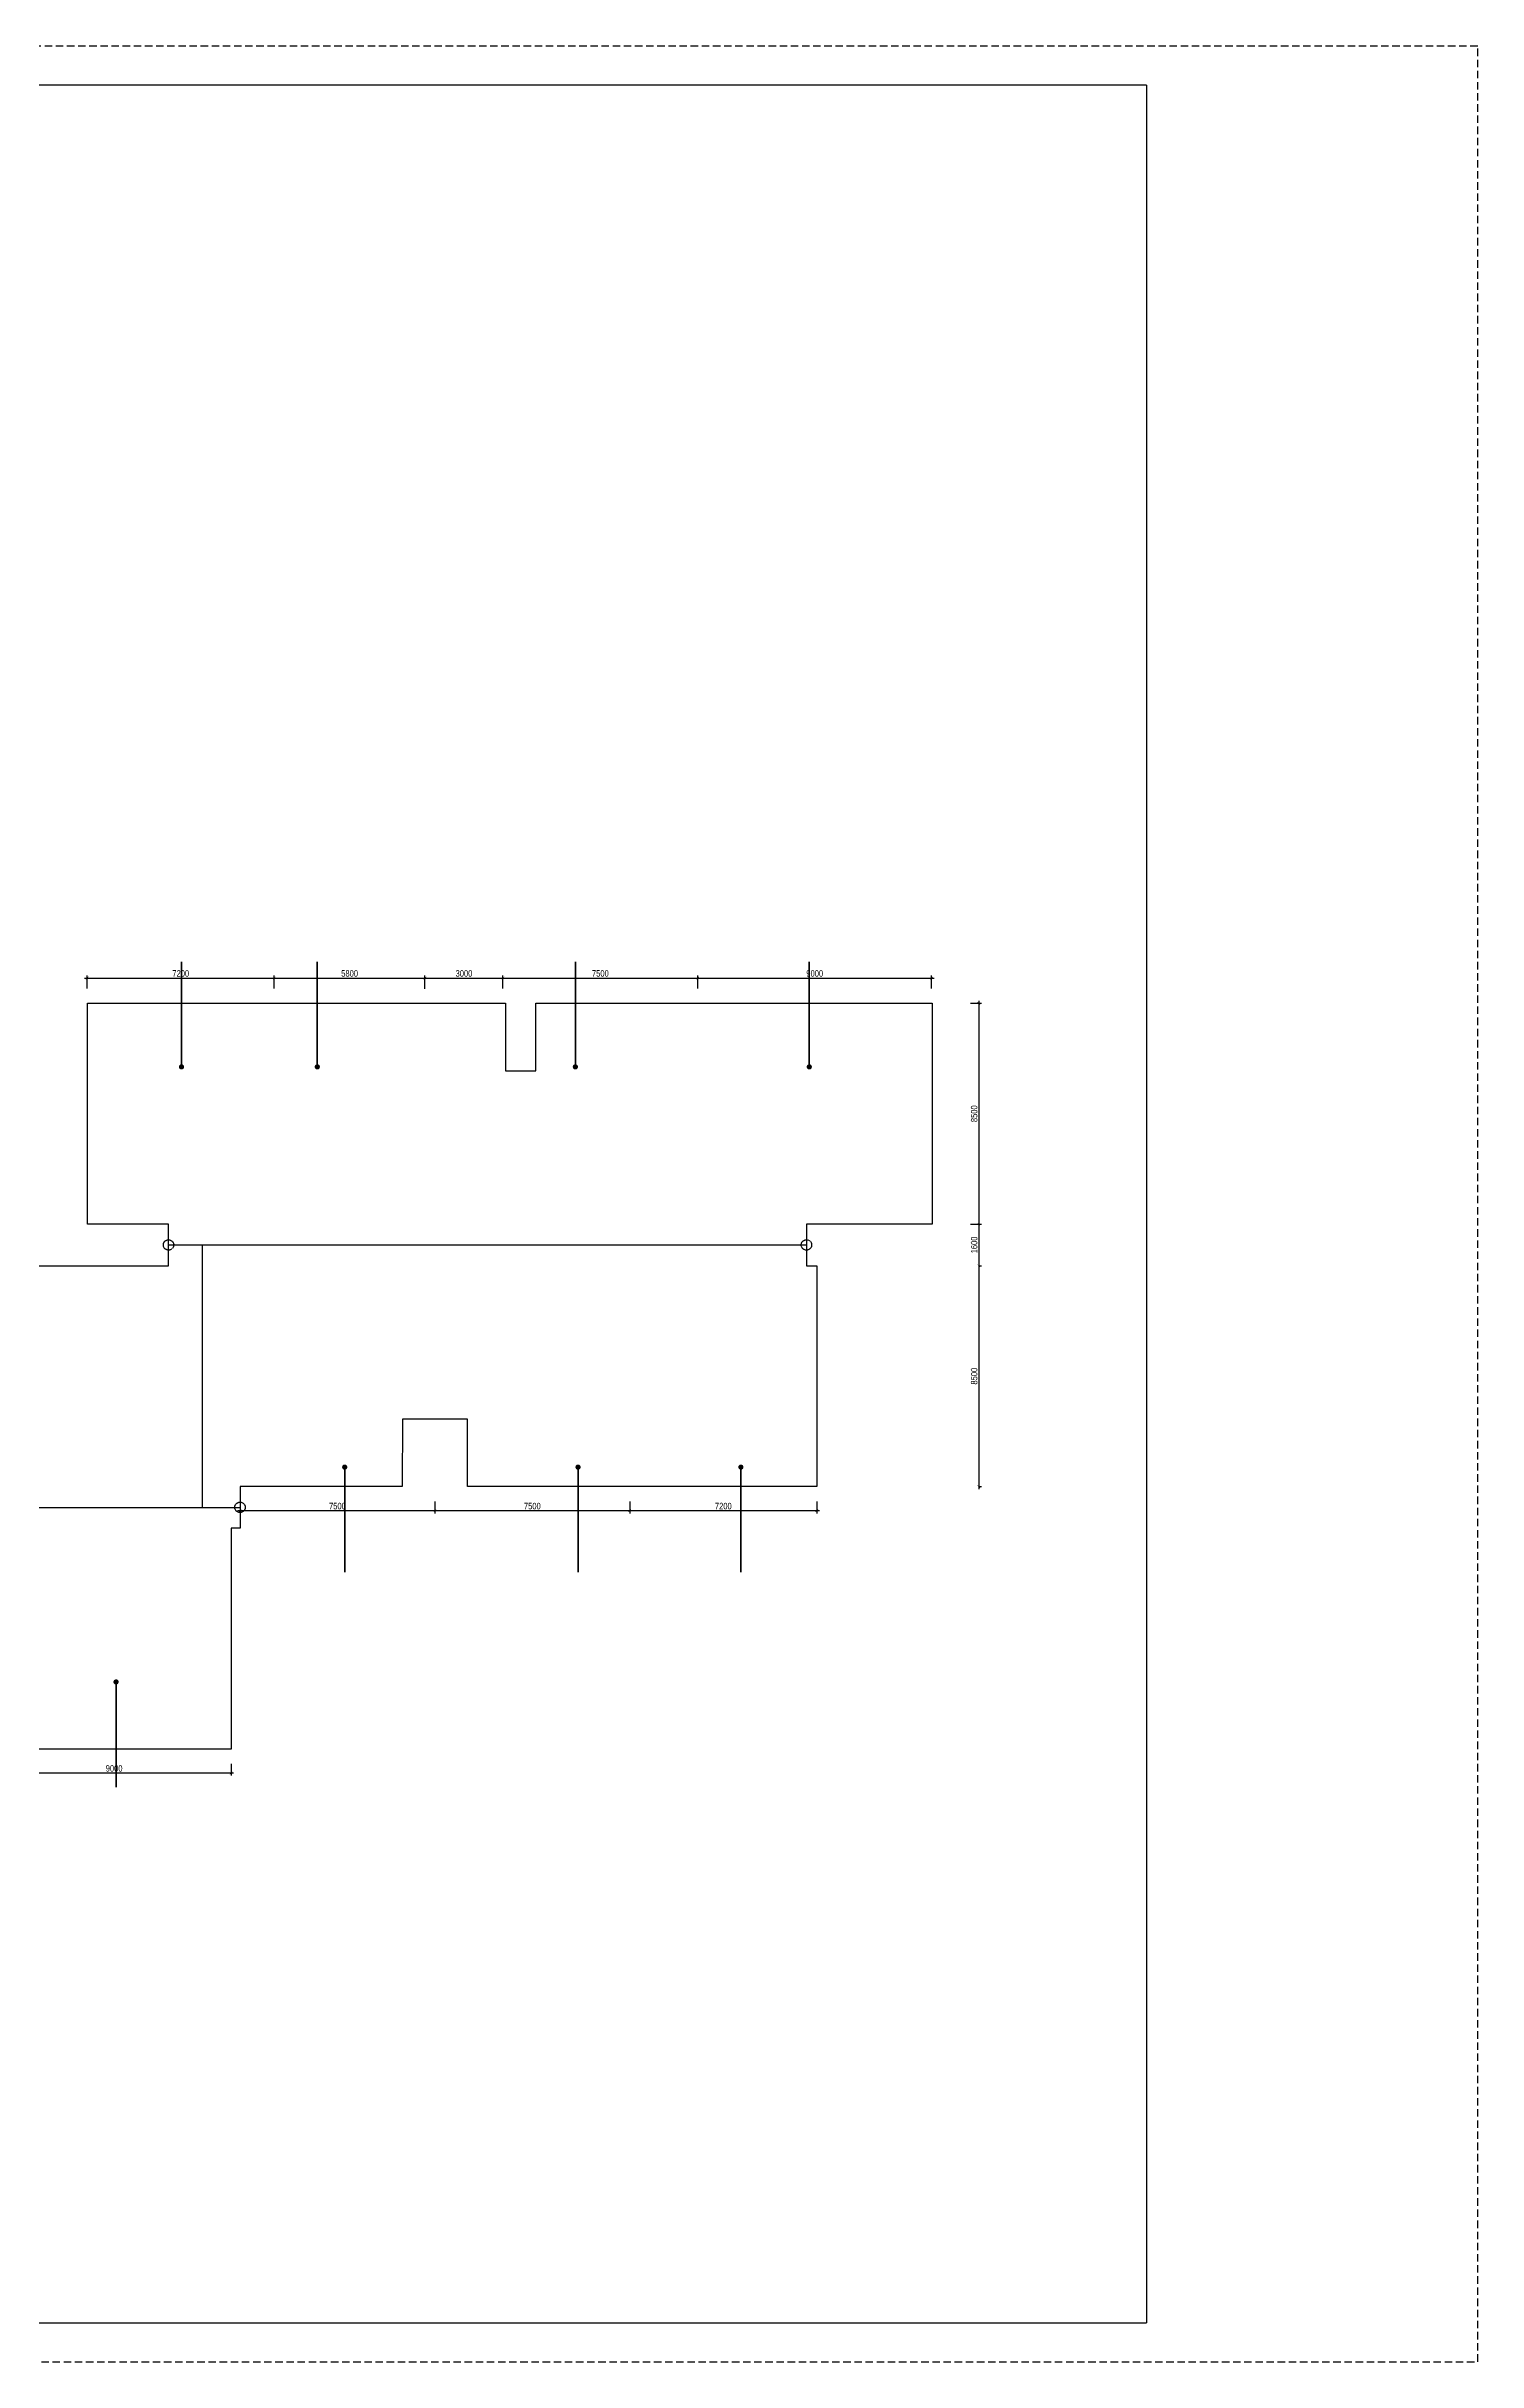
# Model space of a CAD drawing. Header units: millimetres. Extents: x 43 to 126043, y -89269 to -169.
# Drawn here: x 70955 to 126043, y -89269 to -169 of the extents above; entities that cross this region are included whole.
import ezdxf

# ---------------------------------------------------------------- set-up
doc = ezdxf.new("R2010")
doc.units = ezdxf.units.MM
doc.linetypes.add('HIDDEN', pattern=[9.525, 6.35, -3.175])
doc.layers.get('0').update_dxf_attribs({"color": 231})
doc.layers.get('DefPoints').update_dxf_attribs({"color": 191})
doc.layers.add('A-SHBD', color=7, linetype='Continuous', lineweight=35)
doc.layers.add('MDI-BAO', color=1, linetype='Continuous')
doc.layers.add('S-DIM', color=231, linetype='Continuous')
doc.layers.add('MDI-HANHLANG', color=5, linetype='HIDDEN', plot=False)
doc.styles.add('250602-MB CO CAU CĂN HO X1-3A-1$0$style1', font='arial.ttf')
doc.styles.add('VTK_Arial', font='arial.ttf', dxfattribs={"width": 0.8})
doc.dimstyles.new('250602-MB CO CAU CĂN HO X1-3A-1$0$Dim_50', dxfattribs={"dimscale": 50, "dimtxt": 2, "dimasz": 1.5, "dimexe": 1, "dimexo": 0, "dimgap": 1, "dimtad": 1, "dimdec": 0, "dimlfac": -1, "dimzin": 12, "dimdsep": 46, "dimtxsty": '250602-MB CO CAU CĂN HO X1-3A-1$0$style1', "dimblk1": '250602-MB CO CAU CĂN HO X1-3A-1$0$_ARCHTICK', "dimblk2": '250602-MB CO CAU CĂN HO X1-3A-1$0$_ARCHTICK', "dimsah": 1, "dimcen": 1.5, "dimdle": 1.5, "dimclrd": 256, "dimclre": 256, "dimclrt": 2, "dimadec": 1, "dimazin": 3, "dimtm": 1e-09, "dimtfac": 0.416667, "dimtdec": 0, "dimtix": 1, "dimtmove": 2, "dimatfit": 3, "dimfxl": 7, "dimfxlon": 1, "dimtolj": 1, "dimtzin": 0, "dimlwd": -1, "dimlwe": -1, "dimarcsym": 1})
doc.dimstyles.new('A-2.5-DIM100', dxfattribs={"dimscale": 100, "dimtxt": 2.5, "dimasz": 1, "dimexe": 1, "dimexo": 0, "dimgap": 0.5, "dimtad": 1, "dimdec": 0, "dimzin": 12, "dimdsep": 46, "dimtxsty": 'VTK_Arial', "dimblk": 'ARCHTICK', "dimcen": 0, "dimdle": 1, "dimclrd": 256, "dimclre": 256, "dimclrt": 7, "dimadec": 1, "dimazin": 3, "dimtfac": 1, "dimtdec": 0, "dimtmove": 0, "dimatfit": 2, "dimfxl": 20, "dimtolj": 1, "dimtzin": 0, "dimlwd": -1, "dimlwe": -1, "dimarcsym": 0})

# ---------------------------------------------------------------- blocks, each defined once
blk = doc.blocks.new('VTK-A1_BoKhungTen')
at = {"layer": 'DefPoints', "linetype": 'HIDDEN', "ltscale": 0.3}
blk.add_lwpolyline([(0, -594), (840, -594), (840, 0), (0, 0)], close=True, dxfattribs=at)
at = {"layer": 'DefPoints'}
for points in [[(755, -10), (30, -10), (30, -584), (755, -584)], [(755, -10), (755, -584)]]:
    blk.add_lwpolyline(points, dxfattribs=at)
blk = doc.blocks.new('250602-MB CO CAU CĂN HO X1-3A-1$0$_ARCHTICK')
at = {"color": 0, "linetype": 'ByBlock', "const_width": 0.15}
blk.add_lwpolyline([(-0.5, -0.5), (0.5, 0.5)], dxfattribs=at)
blk = doc.blocks.new('_ArchTick')
at = {"color": 0, "linetype": 'ByBlock', "const_width": 0.15}
blk.add_lwpolyline([(-0.5, -0.5), (0.5, 0.5)], dxfattribs=at)
blk = doc.blocks.new('*D21')
at = {"layer": 'DefPoints', "color": 0, "transparency": 16777216}
for p in [(72529, -36428, 0), (79729, -36025), (79729, -36428, 0)]:
    blk.add_point(p, dxfattribs=at)
at = {"layer": 'S-DIM', "transparency": 16777216}
for p, q in [((72429, -36025), (79829, -36025)), ((72529, -36428), (72529, -35925)), ((79729, -36428), (79729, -35925))]:
    blk.add_line(p, q, dxfattribs=at)
at = {"layer": 'S-DIM', "transparency": 16777216, "xscale": 100, "yscale": 100, "zscale": 100, "rotation": 180}
blk.add_blockref('_ArchTick', (72529, -36025), dxfattribs=at)
at = {"layer": 'S-DIM', "transparency": 16777216, "xscale": 100, "yscale": 100, "zscale": 100}
blk.add_blockref('_ArchTick', (79729, -36025), dxfattribs=at)
at = {"layer": 'S-DIM', "color": 7, "transparency": 16777216, "insert": (76129, -35847), "char_height": 250, "attachment_point": 5, "style": 'VTK_Arial'}
blk.add_mtext('\\A1;7200', dxfattribs=at)
blk = doc.blocks.new('*D22')
at = {"layer": 'DefPoints', "color": 0, "transparency": 16777216}
for p in [(79729, -36428, 0), (85529, -36025), (85529, -36443, 0)]:
    blk.add_point(p, dxfattribs=at)
at = {"layer": 'S-DIM', "transparency": 16777216}
for p, q in [((79629, -36025), (85629, -36025)), ((79729, -36428), (79729, -35925)), ((85529, -36443), (85529, -35925))]:
    blk.add_line(p, q, dxfattribs=at)
at = {"layer": 'S-DIM', "transparency": 16777216, "xscale": 100, "yscale": 100, "zscale": 100, "rotation": 180}
blk.add_blockref('_ArchTick', (79729, -36025), dxfattribs=at)
at = {"layer": 'S-DIM', "transparency": 16777216, "xscale": 100, "yscale": 100, "zscale": 100}
blk.add_blockref('_ArchTick', (85529, -36025), dxfattribs=at)
at = {"layer": 'S-DIM', "color": 7, "transparency": 16777216, "insert": (82629, -35847), "char_height": 250, "attachment_point": 5, "style": 'VTK_Arial'}
blk.add_mtext('\\A1;5800', dxfattribs=at)
blk = doc.blocks.new('*D23')
at = {"layer": 'DefPoints', "color": 0, "transparency": 16777216}
for p in [(85529, -36443, 0), (88529, -36025), (88529, -36428, 0)]:
    blk.add_point(p, dxfattribs=at)
at = {"layer": 'S-DIM', "transparency": 16777216}
for p, q in [((85429, -36025), (88629, -36025)), ((85529, -36443), (85529, -35925)), ((88529, -36428), (88529, -35925))]:
    blk.add_line(p, q, dxfattribs=at)
at = {"layer": 'S-DIM', "transparency": 16777216, "xscale": 100, "yscale": 100, "zscale": 100, "rotation": 180}
blk.add_blockref('_ArchTick', (85529, -36025), dxfattribs=at)
at = {"layer": 'S-DIM', "transparency": 16777216, "xscale": 100, "yscale": 100, "zscale": 100}
blk.add_blockref('_ArchTick', (88529, -36025), dxfattribs=at)
at = {"layer": 'S-DIM', "color": 7, "transparency": 16777216, "insert": (87029, -35847), "char_height": 250, "attachment_point": 5, "style": 'VTK_Arial'}
blk.add_mtext('\\A1;3000', dxfattribs=at)
blk = doc.blocks.new('*D24')
at = {"layer": 'DefPoints', "color": 0, "transparency": 16777216}
for p in [(88529, -36428, 0), (96029, -36025), (96029, -36428, 0)]:
    blk.add_point(p, dxfattribs=at)
at = {"layer": 'S-DIM', "transparency": 16777216}
for p, q in [((88429, -36025), (96129, -36025)), ((88529, -36428), (88529, -35925)), ((96029, -36428), (96029, -35925))]:
    blk.add_line(p, q, dxfattribs=at)
at = {"layer": 'S-DIM', "transparency": 16777216, "xscale": 100, "yscale": 100, "zscale": 100, "rotation": 180}
blk.add_blockref('_ArchTick', (88529, -36025), dxfattribs=at)
at = {"layer": 'S-DIM', "transparency": 16777216, "xscale": 100, "yscale": 100, "zscale": 100}
blk.add_blockref('_ArchTick', (96029, -36025), dxfattribs=at)
at = {"layer": 'S-DIM', "color": 7, "transparency": 16777216, "insert": (92279, -35847), "char_height": 250, "attachment_point": 5, "style": 'VTK_Arial'}
blk.add_mtext('\\A1;7500', dxfattribs=at)
blk = doc.blocks.new('*D25')
at = {"layer": 'DefPoints', "color": 0, "transparency": 16777216}
for p in [(96029, -36428, 0), (105029, -36025), (105029, -36428, 0)]:
    blk.add_point(p, dxfattribs=at)
at = {"layer": 'S-DIM', "transparency": 16777216}
for p, q in [((95929, -36025), (105129, -36025)), ((96029, -36428), (96029, -35925)), ((105029, -36428), (105029, -35925))]:
    blk.add_line(p, q, dxfattribs=at)
at = {"layer": 'S-DIM', "transparency": 16777216, "xscale": 100, "yscale": 100, "zscale": 100, "rotation": 180}
blk.add_blockref('_ArchTick', (96029, -36025), dxfattribs=at)
at = {"layer": 'S-DIM', "transparency": 16777216, "xscale": 100, "yscale": 100, "zscale": 100}
blk.add_blockref('_ArchTick', (105029, -36025), dxfattribs=at)
at = {"layer": 'S-DIM', "color": 7, "transparency": 16777216, "insert": (100529, -35847), "char_height": 250, "attachment_point": 5, "style": 'VTK_Arial'}
blk.add_mtext('\\A1;9000', dxfattribs=at)
blk = doc.blocks.new('*D26')
at = {"layer": 'DefPoints', "color": 0, "transparency": 16777216}
for p in [(106518, -36995, 0), (106518, -45495, 0), (106843, -45495)]:
    blk.add_point(p, dxfattribs=at)
at = {"layer": 'S-DIM', "transparency": 16777216}
for p, q in [((106518, -36995), (106943, -36995)), ((106843, -36895), (106843, -45595)), ((106518, -45495), (106943, -45495))]:
    blk.add_line(p, q, dxfattribs=at)
at = {"layer": 'S-DIM', "transparency": 16777216, "xscale": 100, "yscale": 100, "zscale": 100}
for p, rotation in [((106843, -36995), 90), ((106843, -45495), 270)]:
    blk.add_blockref('_ArchTick', p, dxfattribs=dict(at, rotation=rotation))
at = {"layer": 'S-DIM', "color": 7, "transparency": 16777216, "insert": (106666, -41245), "char_height": 250, "attachment_point": 5, "rotation": 90, "style": 'VTK_Arial'}
blk.add_mtext('\\A1;8500', dxfattribs=at)
blk = doc.blocks.new('*D27')
at = {"layer": 'DefPoints', "color": 0, "transparency": 16777216}
for p in [(106518, -45495, 0), (106843, -47095, 0), (106843, -47095)]:
    blk.add_point(p, dxfattribs=at)
at = {"layer": 'S-DIM', "transparency": 16777216}
for p, q in [((106843, -45395), (106843, -47195)), ((106518, -45495), (106943, -45495)), ((106843, -47095), (106943, -47095))]:
    blk.add_line(p, q, dxfattribs=at)
at = {"layer": 'S-DIM', "transparency": 16777216, "xscale": 100, "yscale": 100, "zscale": 100}
for p, rotation in [((106843, -45495), 90), ((106843, -47095), 270)]:
    blk.add_blockref('_ArchTick', p, dxfattribs=dict(at, rotation=rotation))
at = {"layer": 'S-DIM', "color": 7, "transparency": 16777216, "insert": (106666, -46295), "char_height": 250, "attachment_point": 5, "rotation": 90, "style": 'VTK_Arial'}
blk.add_mtext('\\A1;1600', dxfattribs=at)
blk = doc.blocks.new('*D28')
at = {"layer": 'DefPoints', "color": 0, "transparency": 16777216}
for p in [(106843, -47095, 0), (106843, -55595, 0), (106843, -55595)]:
    blk.add_point(p, dxfattribs=at)
at = {"layer": 'S-DIM', "transparency": 16777216}
for p, q in [((106843, -46995), (106843, -55695)), ((106843, -47095), (106943, -47095)), ((106843, -55595), (106943, -55595))]:
    blk.add_line(p, q, dxfattribs=at)
at = {"layer": 'S-DIM', "transparency": 16777216, "xscale": 100, "yscale": 100, "zscale": 100}
for p, rotation in [((106843, -47095), 90), ((106843, -55595), 270)]:
    blk.add_blockref('_ArchTick', p, dxfattribs=dict(at, rotation=rotation))
at = {"layer": 'S-DIM', "color": 7, "transparency": 16777216, "insert": (106666, -51345), "char_height": 250, "attachment_point": 5, "rotation": 90, "style": 'VTK_Arial'}
blk.add_mtext('\\A1;8500', dxfattribs=at)
blk = doc.blocks.new('*D29')
at = {"layer": 'DefPoints', "color": 0, "transparency": 16777216}
for p in [(93410, -56161, 0), (93410, -56523), (100610, -56161, 0)]:
    blk.add_point(p, dxfattribs=at)
at = {"layer": 'S-DIM', "transparency": 16777216}
for p, q in [((100710, -56523), (93310, -56523)), ((93410, -56161), (93410, -56623)), ((100610, -56161), (100610, -56623))]:
    blk.add_line(p, q, dxfattribs=at)
at = {"layer": 'S-DIM', "transparency": 16777216, "xscale": 100, "yscale": 100, "zscale": 100, "rotation": 180}
blk.add_blockref('_ArchTick', (93410, -56523), dxfattribs=at)
at = {"layer": 'S-DIM', "transparency": 16777216, "xscale": 100, "yscale": 100, "zscale": 100}
blk.add_blockref('_ArchTick', (100610, -56523), dxfattribs=at)
at = {"layer": 'S-DIM', "color": 7, "transparency": 16777216, "insert": (97010, -56345), "char_height": 250, "attachment_point": 5, "style": 'VTK_Arial'}
blk.add_mtext('\\A1;7200', dxfattribs=at)
blk = doc.blocks.new('*D30')
at = {"layer": 'DefPoints', "color": 0, "transparency": 16777216}
for p in [(85910, -56161, 0), (85910, -56523), (93410, -56161, 0)]:
    blk.add_point(p, dxfattribs=at)
at = {"layer": 'S-DIM', "transparency": 16777216}
for p, q in [((93510, -56523), (85810, -56523)), ((85910, -56161), (85910, -56623)), ((93410, -56161), (93410, -56623))]:
    blk.add_line(p, q, dxfattribs=at)
at = {"layer": 'S-DIM', "transparency": 16777216, "xscale": 100, "yscale": 100, "zscale": 100, "rotation": 180}
blk.add_blockref('_ArchTick', (85910, -56523), dxfattribs=at)
at = {"layer": 'S-DIM', "transparency": 16777216, "xscale": 100, "yscale": 100, "zscale": 100}
blk.add_blockref('_ArchTick', (93410, -56523), dxfattribs=at)
at = {"layer": 'S-DIM', "color": 7, "transparency": 16777216, "insert": (89660, -56345), "char_height": 250, "attachment_point": 5, "style": 'VTK_Arial'}
blk.add_mtext('\\A1;7500', dxfattribs=at)
blk = doc.blocks.new('*D31')
at = {"layer": 'DefPoints', "color": 0, "transparency": 16777216}
for p in [(78410, -56161, 0), (78410, -56523), (85910, -56161, 0)]:
    blk.add_point(p, dxfattribs=at)
at = {"layer": 'S-DIM', "transparency": 16777216}
for p, q in [((86010, -56523), (78310, -56523)), ((78410, -56161), (78410, -56623)), ((85910, -56161), (85910, -56623))]:
    blk.add_line(p, q, dxfattribs=at)
at = {"layer": 'S-DIM', "transparency": 16777216, "xscale": 100, "yscale": 100, "zscale": 100, "rotation": 180}
blk.add_blockref('_ArchTick', (78410, -56523), dxfattribs=at)
at = {"layer": 'S-DIM', "transparency": 16777216, "xscale": 100, "yscale": 100, "zscale": 100}
blk.add_blockref('_ArchTick', (85910, -56523), dxfattribs=at)
at = {"layer": 'S-DIM', "color": 7, "transparency": 16777216, "insert": (82160, -56345), "char_height": 250, "attachment_point": 5, "style": 'VTK_Arial'}
blk.add_mtext('\\A1;7500', dxfattribs=at)
blk = doc.blocks.new('*D32')
at = {"layer": 'DefPoints', "color": 0, "transparency": 16777216}
for p in [(69065, -66261, 0), (69065, -66617), (78065, -66261, 0)]:
    blk.add_point(p, dxfattribs=at)
at = {"layer": 'S-DIM', "transparency": 16777216}
for p, q in [((78165, -66617), (68965, -66617)), ((69065, -66261), (69065, -66717)), ((78065, -66261), (78065, -66717))]:
    blk.add_line(p, q, dxfattribs=at)
at = {"layer": 'S-DIM', "transparency": 16777216, "xscale": 100, "yscale": 100, "zscale": 100, "rotation": 180.0000000000001}
blk.add_blockref('_ArchTick', (69065, -66617), dxfattribs=at)
at = {"layer": 'S-DIM', "transparency": 16777216, "xscale": 100, "yscale": 100, "zscale": 100}
blk.add_blockref('_ArchTick', (78065, -66617), dxfattribs=at)
at = {"layer": 'S-DIM', "color": 7, "transparency": 16777216, "insert": (73565, -66439), "char_height": 250, "attachment_point": 5, "style": 'VTK_Arial'}
blk.add_mtext('\\A1;9000', dxfattribs=at)

msp = doc.modelspace()

# ---------------------------------------------------------------- linework, layer by layer
at = {"layer": 'MDI-BAO', "elevation": 0}
msp.add_lwpolyline([(63645.3, -47094.6), (75660, -47094.6), (75660, -45494.9), (72545, -45494.9), (72545, -36994.9), (88625, -36994.9), (88625, -39593.7), (89795, -39593.4), (89795, -36994.9), (105045, -36994.9), (105045, -45494.9), (100210, -45494.9), (100210, -47094.6), (100610, -47094.6), (100610, -55594.6), (87160, -55594.6), (87160, -52994.8), (84663.7, -52994.5), (84656.2, -55594.6), (78410, -55594.6), (78410, -57194.3), (78065.3, -57194.3), (78065.3, -65694.3), (68914.9, -65694.3)], dxfattribs=at)
at = {"layer": 'MDI-HANHLANG'}
for p, q in [((75660, -46294.8, 0), (100210, -46294.8, 0)), ((76960, -46294.8), (76960, -56394.5)), ((41679.8, -56394.5, 0), (78410, -56394.5, 0))]:
    msp.add_line(p, q, dxfattribs=at)
for centre in [(75660, -46294.8, 0), (100210, -46294.8, 0), (78410, -56392, 0)]:
    msp.add_circle(centre, 200, dxfattribs=at)

# ---------------------------------------------------------------- block references
at = {"layer": 'DefPoints', "xscale": 150, "yscale": 150, "zscale": 150}
msp.add_blockref('VTK-A1_BoKhungTen', (43.4, -168.9), dxfattribs=at)

# ---------------------------------------------------------------- dimensions: what is measured, and where the dimension line sits
at = {"layer": 'S-DIM'}
for p1, p2, distance, picture, middle in [((72529, -36428.3, 0), (79729, -36428.3, 0), 403.7, '*D21', (76129, -35847)), ((106518.2, -36994.9, 0), (106518.2, -45494.9, 0), 325, '*D26', (106665.5, -41244.9)), ((100610, -56161.2, 0), (93410, -56161.2, 0), 361.6, '*D29', (97010, -56345.2, 0)), ((78065.3, -66260.9, 0), (69065.3, -66260.9, 0), 355.7, '*D32', (73565.3, -66439))]:
    dim = msp.add_aligned_dim(p1=p1, p2=p2, distance=distance, dimstyle='A-2.5-DIM100', override={"dimpost": '\\X'}, dxfattribs=at)
    dim.commit()
    dim.dimension.update_dxf_attribs({"geometry": picture, "text_midpoint": middle})
for base, p1, p2, angle, picture, middle in [((85529, -36024.7), (79729, -36428.3, 0), (85529, -36443.3, 0), 180, '*D22', (82629, -35847)), ((88529, -36024.7), (85529, -36443.3, 0), (88529, -36428.3, 0), 180, '*D23', (87029, -35846.9)), ((96029, -36024.7), (88529, -36428.3, 0), (96029, -36428.3, 0), 180, '*D24', (92279, -35847)), ((105029, -36024.7), (96029, -36428.3, 0), (105029, -36428.3, 0), 180, '*D25', (100529, -35847)), ((106843.2, -47094.9), (106518.2, -45494.9, 0), (106843.2, -47094.9, 0), 90, '*D27', (106665.5, -46294.9)), ((106843.2, -55594.9), (106843.2, -47094.9, 0), (106843.2, -55594.9, 0), 90, '*D28', (106665.5, -51344.9))]:
    dim = msp.add_linear_dim(base=base, p1=p1, p2=p2, angle=angle, dimstyle='A-2.5-DIM100', override={"dimpost": '\\X', "dimtmove": 1}, dxfattribs=at)
    dim.commit()
    dim.dimension.update_dxf_attribs({"geometry": picture, "text_midpoint": middle})
for base, p1, p2, picture, middle in [((78410, -56522.8, 0), (85910, -56161.2, 0), (78410, -56161.2, 0), '*D31', (82160, -56345.2, 0)), ((85910, -56522.8, 0), (93410, -56161.2, 0), (85910, -56161.2, 0), '*D30', (89660, -56345.2, 0))]:
    dim = msp.add_linear_dim(base=base, p1=p1, p2=p2, dimstyle='A-2.5-DIM100', override={"dimpost": '\\X', "dimtmove": 1}, dxfattribs=at)
    dim.commit()
    dim.dimension.update_dxf_attribs({"geometry": picture, "text_midpoint": middle})

# ---------------------------------------------------------------- leaders
at = {"layer": 'A-SHBD'}
for points in [[(76159.3, -39442.3), (76159.3, -35395)], [(81385, -39442.3), (81384.9, -35395)], [(91316.2, -39442.3), (91316.2, -35395)], [(100318.8, -39442.3), (100318.8, -35395)], [(82440, -54844.2), (82440, -58891.6)], [(91420, -54844.2), (91420, -58891.6)], [(97687.2, -54844.2), (97687.2, -58891.6)], [(73639, -63111.7), (73639, -67159)]]:
    msp.add_leader(points, dimstyle='250602-MB CO CAU CĂN HO X1-3A-1$0$Dim_50', override={"dimasz": 4, "dimtad": 0, "dimldrblk": 'Dot', "dimtfill": 1}, dxfattribs=at)

doc.saveas('drawing.dxf')
